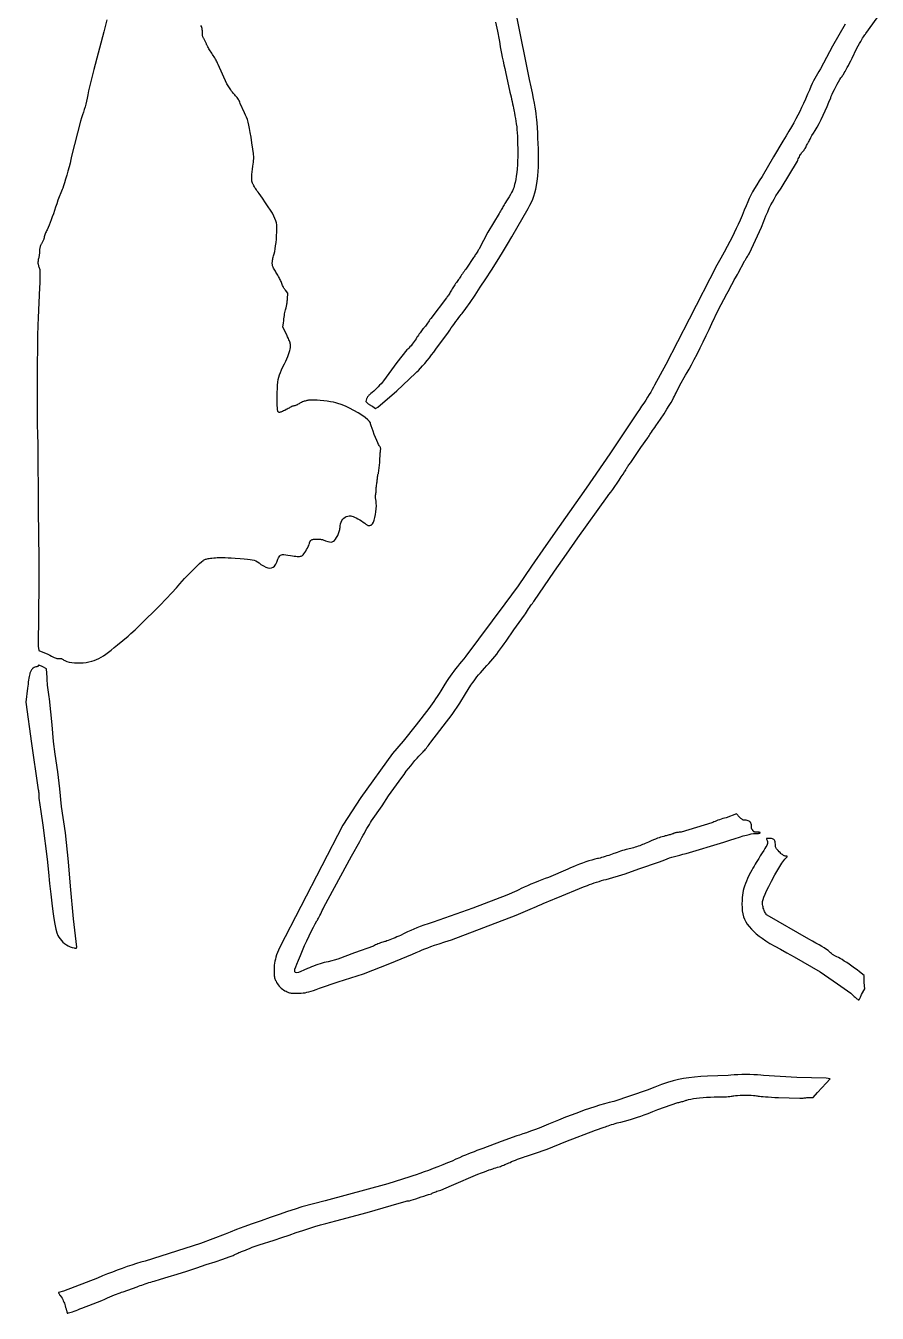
# Model space of a CAD drawing. Extents: x 0.2 to 12.9, y 0.2 to 14.
# Drawn here: x 7.26 to 11.33, y 0.24 to 6.39 of the extents above; entities that cross this region are included whole.
import ezdxf

# ---------------------------------------------------------------- set-up
doc = ezdxf.new("R2010")
doc.units = 0
doc.layers.get('0').update_dxf_attribs({"color": 5, "linetype": 'CONTINUOUS'})

msp = doc.modelspace()

# ---------------------------------------------------------------- linework, layer by layer
at = {"linetype": 'CONTINUOUS'}
for points in [[(7.6517, 6.4144), (7.6366, 6.3574), (7.5886, 6.1772), (7.5646, 6.0751), (7.561, 6.0564), (7.5576, 6.0399), (7.5542, 6.025), (7.5508, 6.0114), (7.5473, 5.9985), (7.5436, 5.986), (7.5396, 5.9734), (7.5354, 5.9603), (7.5307, 5.9463), (7.5255, 5.9309), (7.4835, 5.7628), (7.4802, 5.7478), (7.4759, 5.7303), (7.4709, 5.7114), (7.4655, 5.6916), (7.4598, 5.6719), (7.4543, 5.6531), (7.4491, 5.6361), (7.4446, 5.6216), (7.4409, 5.6105), (7.4384, 5.6036), (7.4174, 5.5526), (7.412, 5.5356), (7.4066, 5.5191), (7.4013, 5.5031), (7.396, 5.4877), (7.3908, 5.473), (7.3856, 5.4589), (7.3806, 5.4457), (7.3757, 5.4333), (7.371, 5.4219), (7.3664, 5.4114), (7.3638, 5.4067), (7.3613, 5.4018), (7.3591, 5.3968), (7.3572, 5.3919), (7.3555, 5.387), (7.354, 5.3824), (7.3529, 5.3783), (7.3521, 5.3746), (7.3515, 5.3716), (7.3514, 5.3694), (7.3504, 5.3666), (7.3492, 5.3636), (7.3479, 5.3606), (7.3465, 5.3575), (7.345, 5.3544), (7.3434, 5.3512), (7.3417, 5.3481), (7.3399, 5.3451), (7.3381, 5.3421), (7.3363, 5.3393), (7.3347, 5.3358), (7.3334, 5.3324), (7.3324, 5.3292), (7.3316, 5.326), (7.3311, 5.3228), (7.3307, 5.3197), (7.3305, 5.3165), (7.3304, 5.3132), (7.3303, 5.3098), (7.3303, 5.3063), (7.3302, 5.3034), (7.33, 5.3003), (7.3296, 5.2968), (7.3291, 5.2932), (7.3285, 5.2894), (7.3277, 5.2855), (7.327, 5.2816), (7.3261, 5.2778), (7.3252, 5.274), (7.3243, 5.2703), (7.3235, 5.2653), (7.3229, 5.261), (7.3225, 5.2574), (7.3224, 5.2541), (7.3224, 5.2511), (7.3228, 5.2482), (7.3235, 5.2452), (7.3244, 5.242), (7.3257, 5.2384), (7.3273, 5.2342), (7.3289, 5.23), (7.3302, 5.226), (7.3312, 5.2215), (7.3318, 5.2162), (7.3322, 5.2095), (7.3323, 5.2007), (7.3321, 5.1895), (7.3318, 5.1751), (7.3311, 5.1572), (7.3303, 5.1351), (7.3243, 4.991), (7.3226, 4.9558), (7.3211, 4.9052), (7.3199, 4.8427), (7.3189, 4.7722), (7.3183, 4.6974), (7.3181, 4.6221), (7.3182, 4.55), (7.3187, 4.4848), (7.3198, 4.4304), (7.3213, 4.3904), (7.3243, 4.0721), (7.3273, 3.8378), (7.3273, 3.7237), (7.3243, 3.4234), (7.3273, 3.4024), (7.3694, 3.3844), (7.3787, 3.3794), (7.3868, 3.3753), (7.3938, 3.3719), (7.3999, 3.3692), (7.405, 3.3671), (7.4094, 3.3656), (7.413, 3.3645), (7.416, 3.3638), (7.4184, 3.3635), (7.4204, 3.3634), (7.4231, 3.3641), (7.4258, 3.3644), (7.4286, 3.3644), (7.4314, 3.3641), (7.4343, 3.3634), (7.4373, 3.3623), (7.4404, 3.3608), (7.4436, 3.359), (7.4469, 3.3569), (7.4505, 3.3544), (7.4609, 3.3503), (7.4722, 3.3471), (7.4844, 3.3448), (7.4972, 3.3434), (7.5105, 3.3427), (7.5242, 3.3429), (7.5381, 3.3439), (7.552, 3.3456), (7.5659, 3.3481), (7.5796, 3.3514), (7.5911, 3.3552), (7.6022, 3.3595), (7.6132, 3.3644), (7.6242, 3.3702), (7.6355, 3.3769), (7.6473, 3.3847), (7.6597, 3.3937), (7.6729, 3.404), (7.6872, 3.4159), (7.7027, 3.4294), (7.7538, 3.4715), (7.7668, 3.4829), (7.7869, 3.5017), (7.8122, 3.5263), (7.8413, 3.5549), (7.8724, 3.586), (7.9038, 3.6178), (7.934, 3.6489), (7.9611, 3.6775), (7.9837, 3.702), (8, 3.7207), (8.0112, 3.7328), (8.0231, 3.7455), (8.0353, 3.7585), (8.0478, 3.7715), (8.0601, 3.7842), (8.072, 3.7962), (8.0833, 3.8073), (8.0938, 3.8171), (8.1031, 3.8254), (8.1111, 3.8318), (8.1138, 3.8335), (8.1166, 3.8351), (8.1196, 3.8365), (8.1229, 3.8378), (8.1265, 3.839), (8.1306, 3.8401), (8.1352, 3.8411), (8.1404, 3.842), (8.1464, 3.8429), (8.1532, 3.8438), (8.1618, 3.8447), (8.1699, 3.8453), (8.1779, 3.8457), (8.1862, 3.846), (8.1952, 3.8461), (8.2053, 3.846), (8.2168, 3.8457), (8.2302, 3.8453), (8.2459, 3.8447), (8.2643, 3.8438), (8.288, 3.8422), (8.3073, 3.8407), (8.323, 3.8392), (8.3357, 3.8376), (8.3461, 3.8356), (8.3549, 3.833), (8.3627, 3.8298), (8.3703, 3.8256), (8.3783, 3.8203), (8.3874, 3.8138), (8.3995, 3.8059), (8.4105, 3.8002), (8.4206, 3.7967), (8.4298, 3.7955), (8.4381, 3.7965), (8.4456, 3.8), (8.4523, 3.8058), (8.4583, 3.814), (8.4637, 3.8247), (8.4685, 3.8378), (8.4711, 3.8444), (8.4739, 3.8498), (8.4769, 3.854), (8.4805, 3.8571), (8.485, 3.8592), (8.4905, 3.8603), (8.4974, 3.8605), (8.5059, 3.8598), (8.5161, 3.8582), (8.5285, 3.8559), (8.5379, 3.8542), (8.5463, 3.853), (8.5537, 3.8521), (8.5603, 3.8515), (8.5661, 3.8514), (8.5711, 3.8515), (8.5755, 3.8521), (8.5794, 3.853), (8.5827, 3.8542), (8.5856, 3.8559), (8.5887, 3.8594), (8.5925, 3.8644), (8.5967, 3.8704), (8.6011, 3.8772), (8.6055, 3.8844), (8.6096, 3.8915), (8.6132, 3.8983), (8.616, 3.9044), (8.6179, 3.9094), (8.6186, 3.9129), (8.6187, 3.9139), (8.619, 3.915), (8.6194, 3.9163), (8.6199, 3.9178), (8.6205, 3.9193), (8.6212, 3.9209), (8.622, 3.9226), (8.6228, 3.9244), (8.6237, 3.9261), (8.6246, 3.9279), (8.6272, 3.9296), (8.6295, 3.9309), (8.6316, 3.9319), (8.6337, 3.9326), (8.6359, 3.9332), (8.6382, 3.9335), (8.6409, 3.9338), (8.6439, 3.9339), (8.6475, 3.9339), (8.6517, 3.9339), (8.6545, 3.9339), (8.6577, 3.9339), (8.6611, 3.9338), (8.6646, 3.9337), (8.6682, 3.9336), (8.6718, 3.9333), (8.6753, 3.9329), (8.6786, 3.9324), (8.6818, 3.9317), (8.6847, 3.9309), (8.6964, 3.9262), (8.7063, 3.9227), (8.7147, 3.9207), (8.722, 3.9202), (8.7282, 3.9212), (8.7338, 3.9238), (8.7388, 3.9281), (8.7437, 3.9342), (8.7486, 3.9421), (8.7538, 3.952), (8.7555, 3.9565), (8.7573, 3.9613), (8.759, 3.966), (8.7606, 3.9708), (8.762, 3.9756), (8.7633, 3.9803), (8.7643, 3.9848), (8.7651, 3.9891), (8.7656, 3.9932), (8.7658, 3.997), (8.7679, 4.0065), (8.7708, 4.015), (8.7743, 4.0225), (8.7785, 4.029), (8.7834, 4.0345), (8.7889, 4.0389), (8.795, 4.0422), (8.8017, 4.0444), (8.809, 4.0453), (8.8168, 4.045), (8.8213, 4.0444), (8.8272, 4.0424), (8.8343, 4.0395), (8.8422, 4.0356), (8.8506, 4.0312), (8.8592, 4.0262), (8.8676, 4.0211), (8.8756, 4.0158), (8.8828, 4.0107), (8.8889, 4.006), (8.8909, 4.0036), (8.8931, 4.0017), (8.8957, 4.0003), (8.8984, 3.9993), (8.9013, 3.9989), (8.9042, 3.9989), (8.9072, 3.9993), (8.9102, 4.0001), (8.9131, 4.0014), (8.9159, 4.003), (8.9203, 4.0075), (8.9244, 4.0152), (8.9282, 4.0254), (8.9315, 4.0376), (8.9343, 4.0511), (8.9365, 4.0653), (8.9379, 4.0796), (8.9385, 4.0934), (8.9382, 4.1061), (8.9369, 4.1171), (8.9361, 4.1207), (8.9355, 4.1244), (8.9351, 4.1281), (8.9348, 4.1319), (8.9347, 4.1359), (8.9348, 4.14), (8.9351, 4.1444), (8.9355, 4.149), (8.9361, 4.1539), (8.9369, 4.1592), (8.937, 4.1639), (8.9373, 4.1691), (8.9377, 4.1746), (8.9382, 4.1803), (8.9388, 4.1862), (8.9395, 4.192), (8.9403, 4.1978), (8.9412, 4.2033), (8.942, 4.2085), (8.9429, 4.2132), (8.943, 4.2178), (8.9433, 4.2224), (8.9437, 4.2271), (8.9442, 4.2315), (8.9448, 4.2357), (8.9455, 4.2396), (8.9463, 4.243), (8.9472, 4.2458), (8.9481, 4.2479), (8.9489, 4.2492), (8.955, 4.3003), (8.955, 4.3075), (8.9553, 4.3146), (8.9556, 4.3215), (8.956, 4.3282), (8.9565, 4.3345), (8.9569, 4.3403), (8.9573, 4.3456), (8.9576, 4.3503), (8.9579, 4.3542), (8.958, 4.3574), (8.9587, 4.3607), (8.9591, 4.3636), (8.9591, 4.3661), (8.9589, 4.3684), (8.9583, 4.3705), (8.9575, 4.3725), (8.9565, 4.3745), (8.9552, 4.3766), (8.9537, 4.3788), (8.952, 4.3814), (8.9493, 4.3856), (8.9453, 4.3941), (8.9402, 4.4057), (8.9346, 4.4194), (8.9287, 4.4343), (8.923, 4.4493), (8.9179, 4.4633), (8.9137, 4.4754), (8.9109, 4.4844), (8.9099, 4.4895), (8.9063, 4.4961), (8.8977, 4.5046), (8.8851, 4.5147), (8.8692, 4.5257), (8.851, 4.5372), (8.8312, 4.5485), (8.8108, 4.5593), (8.7905, 4.5689), (8.7712, 4.5768), (8.7538, 4.5826), (8.7449, 4.5853), (8.7331, 4.5879), (8.7191, 4.5904), (8.7036, 4.5926), (8.6873, 4.5946), (8.6709, 4.5962), (8.6552, 4.5974), (8.6408, 4.598), (8.6283, 4.5982), (8.6186, 4.5976), (8.6149, 4.5974), (8.6111, 4.5969), (8.6071, 4.5961), (8.6029, 4.5951), (8.5987, 4.5938), (8.5944, 4.5924), (8.59, 4.5908), (8.5856, 4.5891), (8.5811, 4.5874), (8.5766, 4.5856), (8.5729, 4.583), (8.5691, 4.5806), (8.5654, 4.5784), (8.5617, 4.5764), (8.5582, 4.5747), (8.5549, 4.5733), (8.5521, 4.5721), (8.5497, 4.5713), (8.5478, 4.5708), (8.5465, 4.5706), (8.5444, 4.5703), (8.5416, 4.5696), (8.5383, 4.5684), (8.5345, 4.5668), (8.5304, 4.5649), (8.526, 4.5628), (8.5214, 4.5604), (8.5168, 4.5579), (8.5121, 4.5553), (8.5075, 4.5526), (8.5007, 4.5492), (8.4948, 4.5464), (8.4897, 4.5441), (8.4853, 4.5423), (8.4816, 4.5409), (8.4785, 4.54), (8.476, 4.5395), (8.4741, 4.5395), (8.4726, 4.5398), (8.4715, 4.5405), (8.4698, 4.5417), (8.4685, 4.5434), (8.4675, 4.5461), (8.4668, 4.5499), (8.4662, 4.5552), (8.4658, 4.5622), (8.4656, 4.5711), (8.4655, 4.5823), (8.4655, 4.5961), (8.4655, 4.6126), (8.4656, 4.635), (8.466, 4.6538), (8.4668, 4.6699), (8.4681, 4.6837), (8.47, 4.6959), (8.4726, 4.7073), (8.4761, 4.7184), (8.4805, 4.7299), (8.4859, 4.7425), (8.4925, 4.7568), (8.4993, 4.7706), (8.5055, 4.7835), (8.5109, 4.7954), (8.5156, 4.8063), (8.5195, 4.8164), (8.5228, 4.8257), (8.5253, 4.8343), (8.5271, 4.8421), (8.5282, 4.8493), (8.5285, 4.8559), (8.5284, 4.8601), (8.5281, 4.8641), (8.5275, 4.8679), (8.5265, 4.8719), (8.5252, 4.8761), (8.5233, 4.8809), (8.521, 4.8865), (8.5182, 4.893), (8.5147, 4.9008), (8.5105, 4.9099), (8.4925, 4.9459), (8.4955, 4.967), (8.4964, 4.9766), (8.4973, 4.9857), (8.4983, 4.9943), (8.4993, 5.0023), (8.5004, 5.0098), (8.5015, 5.0167), (8.5028, 5.0231), (8.5042, 5.029), (8.5058, 5.0343), (8.5075, 5.039), (8.5084, 5.042), (8.5093, 5.0454), (8.5101, 5.0493), (8.5109, 5.0534), (8.5116, 5.0578), (8.5123, 5.0624), (8.5128, 5.0671), (8.5132, 5.0718), (8.5134, 5.0765), (8.5135, 5.0811), (8.5165, 5.1081), (8.5045, 5.1231), (8.5019, 5.126), (8.4994, 5.1292), (8.4971, 5.1328), (8.4949, 5.1366), (8.4929, 5.1408), (8.4909, 5.1452), (8.489, 5.1498), (8.4871, 5.1547), (8.4853, 5.1598), (8.4835, 5.1652), (8.4815, 5.1691), (8.4792, 5.1736), (8.4767, 5.1786), (8.474, 5.1838), (8.4711, 5.1892), (8.4681, 5.1946), (8.4651, 5.1998), (8.4621, 5.2048), (8.4592, 5.2093), (8.4565, 5.2132), (8.4531, 5.2191), (8.4503, 5.2242), (8.4479, 5.2287), (8.446, 5.2326), (8.4444, 5.2361), (8.4433, 5.2394), (8.4424, 5.2425), (8.4419, 5.2456), (8.4415, 5.2488), (8.4414, 5.2523), (8.4415, 5.2552), (8.4418, 5.2587), (8.4422, 5.2626), (8.4429, 5.2668), (8.4437, 5.2714), (8.4447, 5.2763), (8.4459, 5.2813), (8.4472, 5.2866), (8.4487, 5.2919), (8.4505, 5.2973), (8.4531, 5.3077), (8.4555, 5.3206), (8.4576, 5.3353), (8.4594, 5.3511), (8.461, 5.3675), (8.4621, 5.3838), (8.4629, 5.3994), (8.4632, 5.4136), (8.4631, 5.4258), (8.4625, 5.4354), (8.461, 5.4447), (8.4583, 5.4545), (8.4543, 5.4652), (8.4489, 5.4771), (8.4418, 5.4902), (8.4331, 5.5051), (8.4225, 5.5217), (8.4099, 5.5406), (8.3953, 5.5618), (8.3784, 5.5856), (8.374, 5.5911), (8.3698, 5.5966), (8.3658, 5.6021), (8.3622, 5.6075), (8.3589, 5.6126), (8.3559, 5.6174), (8.3533, 5.6217), (8.3512, 5.6254), (8.3495, 5.6284), (8.3483, 5.6306), (8.3467, 5.6345), (8.3455, 5.6391), (8.3446, 5.6444), (8.344, 5.6507), (8.3438, 5.658), (8.344, 5.6665), (8.3446, 5.6763), (8.3455, 5.6875), (8.3467, 5.7003), (8.3483, 5.7147), (8.35, 5.7255), (8.3512, 5.7347), (8.3521, 5.7426), (8.3527, 5.7497), (8.3529, 5.7564), (8.3527, 5.7629), (8.3521, 5.7698), (8.3512, 5.7773), (8.35, 5.7858), (8.3483, 5.7958), (8.3441, 5.8267), (8.3402, 5.8531), (8.3367, 5.8756), (8.3333, 5.8947), (8.33, 5.911), (8.3265, 5.9251), (8.3229, 5.9375), (8.3188, 5.9487), (8.3144, 5.9593), (8.3093, 5.97), (8.2883, 6.015), (8.2864, 6.0202), (8.2843, 6.0252), (8.282, 6.0298), (8.2795, 6.0343), (8.2767, 6.0387), (8.2736, 6.0429), (8.2702, 6.0471), (8.2666, 6.0513), (8.2626, 6.0556), (8.2583, 6.0601), (8.2547, 6.0647), (8.2511, 6.0694), (8.2475, 6.0742), (8.244, 6.0791), (8.2406, 6.0841), (8.2373, 6.089), (8.2341, 6.094), (8.231, 6.0988), (8.228, 6.1035), (8.2252, 6.1081), (8.1832, 6.2012), (8.182, 6.2043), (8.1804, 6.2079), (8.1783, 6.2122), (8.1758, 6.2168), (8.173, 6.2218), (8.17, 6.2271), (8.1667, 6.2326), (8.1633, 6.2382), (8.1598, 6.2438), (8.1562, 6.2492), (8.1526, 6.2547), (8.149, 6.2603), (8.1456, 6.2658), (8.1423, 6.2712), (8.1393, 6.2763), (8.1365, 6.281), (8.134, 6.2853), (8.1319, 6.289), (8.1303, 6.2921), (8.1291, 6.2943), (8.1281, 6.2971), (8.127, 6.3), (8.1257, 6.303), (8.1243, 6.3062), (8.1227, 6.3093), (8.1211, 6.3125), (8.1194, 6.3156), (8.1177, 6.3186), (8.1159, 6.3215), (8.1141, 6.3243), (8.1125, 6.327), (8.1112, 6.3297), (8.1102, 6.3325), (8.1094, 6.3353), (8.1089, 6.3382), (8.1085, 6.3412), (8.1083, 6.3443), (8.1082, 6.3475), (8.1081, 6.3508), (8.1081, 6.3544), (8.1079, 6.3611), (8.1074, 6.3672), (8.1064, 6.3726), (8.105, 6.3775), (8.1032, 6.3821), (8.101, 6.3866)], [(11.1772, 6.3934), (11.1171, 6.2883), (11.0601, 6.1802), (11.0517, 6.1675), (11.0445, 6.156), (11.0381, 6.1451), (11.0321, 6.1342), (11.0263, 6.1227), (11.0203, 6.1101), (11.0138, 6.0957), (11.0064, 6.079), (10.9979, 6.0593), (10.988, 6.036), (10.9784, 6.0152), (10.9693, 5.9958), (10.9603, 5.9772), (10.9512, 5.9592), (10.9418, 5.9411), (10.9318, 5.9225), (10.9208, 5.9031), (10.9087, 5.8823), (10.8951, 5.8597), (10.8799, 5.8348), (10.8348, 5.7598), (10.7808, 5.6667), (10.7667, 5.6448), (10.7546, 5.6257), (10.7443, 5.6085), (10.7353, 5.5925), (10.7271, 5.577), (10.7194, 5.5611), (10.7117, 5.5443), (10.7036, 5.5258), (10.6948, 5.5047), (10.6847, 5.4805), (10.6751, 5.458), (10.6659, 5.4371), (10.6567, 5.4169), (10.6472, 5.397), (10.637, 5.3765), (10.6259, 5.3549), (10.6134, 5.3314), (10.5993, 5.3054), (10.5831, 5.2762), (10.5646, 5.2432), (10.4324, 4.985), (10.3213, 4.7688), (10.2673, 4.6697), (10.2616, 4.6594), (10.2553, 4.6484), (10.2485, 4.6368), (10.2411, 4.6245), (10.2331, 4.6115), (10.2245, 4.5979), (10.2152, 4.5837), (10.2052, 4.5689), (10.1945, 4.5535), (10.1832, 4.5375), (10.0541, 4.3423), (9.9399, 4.1772), (9.8108, 3.994), (9.7477, 3.9039), (9.6787, 3.8048), (9.6156, 3.7117), (9.5526, 3.6246), (9.3664, 3.3754), (9.3557, 3.3628), (9.3455, 3.3505), (9.3356, 3.3384), (9.326, 3.3264), (9.3168, 3.3146), (9.308, 3.3029), (9.2995, 3.2915), (9.2914, 3.2802), (9.2837, 3.2692), (9.2763, 3.2583), (9.2658, 3.2409), (9.256, 3.2249), (9.2467, 3.21), (9.2378, 3.1962), (9.2294, 3.1832), (9.2211, 3.1709), (9.2131, 3.1592), (9.2052, 3.1479), (9.1972, 3.137), (9.1892, 3.1261), (9.1291, 3.048), (9.0661, 2.97), (9.015, 2.9099), (8.8649, 2.6997), (8.7778, 2.5676), (8.4775, 1.985), (8.4716, 1.9714), (8.4666, 1.9593), (8.4624, 1.9484), (8.4589, 1.9383), (8.4561, 1.9287), (8.4539, 1.9193), (8.4523, 1.9097), (8.4512, 1.8997), (8.4506, 1.8888), (8.4505, 1.8769), (8.4505, 1.8677), (8.4505, 1.86), (8.4507, 1.8535), (8.451, 1.8479), (8.4516, 1.8431), (8.4524, 1.8388), (8.4535, 1.8349), (8.4551, 1.831), (8.457, 1.8271), (8.4595, 1.8228), (8.4624, 1.8166), (8.4659, 1.8106), (8.4698, 1.8049), (8.4742, 1.7994), (8.479, 1.7943), (8.4841, 1.7895), (8.4896, 1.7851), (8.4953, 1.7812), (8.5013, 1.7777), (8.5075, 1.7748), (8.5118, 1.7723), (8.5157, 1.7704), (8.5195, 1.7689), (8.5233, 1.7677), (8.5274, 1.7669), (8.5319, 1.7663), (8.5371, 1.766), (8.5432, 1.7658), (8.5502, 1.7658), (8.5586, 1.7658), (8.5696, 1.7659), (8.5796, 1.7663), (8.5889, 1.767), (8.5979, 1.7682), (8.607, 1.7699), (8.6165, 1.7723), (8.6269, 1.7753), (8.6384, 1.7792), (8.6516, 1.784), (8.6667, 1.7898), (8.7568, 1.8198), (8.8769, 1.8589), (9.003, 1.9069), (9.1111, 1.952), (9.1291, 1.9601), (9.1443, 1.9669), (9.1578, 1.9727), (9.1706, 1.978), (9.1839, 1.9831), (9.1989, 1.9885), (9.2166, 1.9946), (9.2381, 2.0017), (9.2647, 2.0104), (9.2973, 2.021), (9.6066, 2.1381), (9.6847, 2.1712), (9.6928, 2.1751), (9.7024, 2.1797), (9.7133, 2.1847), (9.7252, 2.19), (9.738, 2.1956), (9.7513, 2.2012), (9.7649, 2.2068), (9.7785, 2.2123), (9.7919, 2.2175), (9.8048, 2.2222), (9.9279, 2.2733), (9.9366, 2.277), (9.9461, 2.2808), (9.9564, 2.2847), (9.9673, 2.2885), (9.9786, 2.2924), (9.9902, 2.2962), (10.0019, 2.2998), (10.0136, 2.3033), (10.025, 2.3064), (10.036, 2.3093), (10.1261, 2.3363), (10.1922, 2.3604), (10.2913, 2.3934), (10.3036, 2.3985), (10.3154, 2.4032), (10.3269, 2.4075), (10.3383, 2.4115), (10.3498, 2.4152), (10.3618, 2.4187), (10.3743, 2.4221), (10.3876, 2.4255), (10.4019, 2.4289), (10.4174, 2.4324), (10.5976, 2.4865), (10.6268, 2.4964), (10.6516, 2.5047), (10.6727, 2.5115), (10.6904, 2.5168), (10.7053, 2.521), (10.718, 2.5241), (10.729, 2.5263), (10.7388, 2.5276), (10.7478, 2.5283), (10.7568, 2.5285), (10.7601, 2.5286), (10.7629, 2.5288), (10.7653, 2.5292), (10.7672, 2.5296), (10.7688, 2.53), (10.7699, 2.5305), (10.7708, 2.5309), (10.7714, 2.5312), (10.7718, 2.5315), (10.7715, 2.5324), (10.7708, 2.533), (10.7697, 2.5335), (10.7682, 2.5339), (10.7665, 2.5342), (10.7646, 2.5343), (10.7627, 2.5345), (10.7606, 2.5345), (10.7586, 2.5345), (10.7568, 2.5345), (10.7526, 2.5346), (10.7491, 2.5349), (10.7462, 2.5354), (10.7437, 2.536), (10.7417, 2.5368), (10.7401, 2.5378), (10.7388, 2.5389), (10.7376, 2.5403), (10.7366, 2.5418), (10.7357, 2.5435), (10.7341, 2.5454), (10.7328, 2.5472), (10.7318, 2.549), (10.731, 2.5509), (10.7305, 2.5529), (10.7301, 2.555), (10.7299, 2.5572), (10.7298, 2.5595), (10.7297, 2.5619), (10.7297, 2.5646), (10.7294, 2.5697), (10.7283, 2.5743), (10.7266, 2.5783), (10.7243, 2.5819), (10.7215, 2.5848), (10.718, 2.5873), (10.7141, 2.5892), (10.7097, 2.5905), (10.7049, 2.5913), (10.6997, 2.5916), (10.6964, 2.5917), (10.6934, 2.592), (10.6908, 2.5926), (10.6885, 2.5934), (10.6862, 2.5946), (10.6839, 2.5961), (10.6815, 2.5981), (10.6789, 2.6004), (10.676, 2.6033), (10.6727, 2.6066), (10.6577, 2.6216), (10.6096, 2.6036), (10.6014, 2.6016), (10.5932, 2.5994), (10.585, 2.5969), (10.5771, 2.5943), (10.5694, 2.5916), (10.5623, 2.5889), (10.5556, 2.5863), (10.5497, 2.5838), (10.5447, 2.5816), (10.5405, 2.5796), (10.3934, 2.5345), (10.3889, 2.5345), (10.3845, 2.5342), (10.3801, 2.5338), (10.3759, 2.5333), (10.372, 2.5327), (10.3683, 2.5319), (10.365, 2.5311), (10.362, 2.5303), (10.3594, 2.5294), (10.3574, 2.5285), (10.3552, 2.5275), (10.3524, 2.5264), (10.3491, 2.5252), (10.3453, 2.5239), (10.3412, 2.5225), (10.3368, 2.5212), (10.3322, 2.5199), (10.3276, 2.5186), (10.3229, 2.5175), (10.3183, 2.5165), (10.3105, 2.5147), (10.3031, 2.5128), (10.2959, 2.5106), (10.2884, 2.5082), (10.2804, 2.5053), (10.2716, 2.5018), (10.2617, 2.4977), (10.2504, 2.4929), (10.2373, 2.4872), (10.2222, 2.4805), (10.2165, 2.4778), (10.2101, 2.4751), (10.2033, 2.4724), (10.1962, 2.4699), (10.1888, 2.4673), (10.1814, 2.4649), (10.1739, 2.4626), (10.1667, 2.4604), (10.1597, 2.4583), (10.1532, 2.4565), (10.1464, 2.4553), (10.139, 2.4537), (10.1309, 2.4516), (10.1225, 2.4493), (10.1137, 2.4467), (10.1049, 2.4439), (10.0962, 2.441), (10.0877, 2.4381), (10.0796, 2.4352), (10.0721, 2.4324), (10.0645, 2.4297), (10.0565, 2.4268), (10.048, 2.4238), (10.0394, 2.4209), (10.0308, 2.4182), (10.0223, 2.4156), (10.0143, 2.4132), (10.0067, 2.4112), (9.9999, 2.4096), (9.994, 2.4084), (9.9816, 2.4054), (9.9681, 2.4017), (9.9537, 2.3974), (9.9387, 2.3926), (9.9234, 2.3874), (9.9082, 2.3818), (9.8932, 2.376), (9.8788, 2.3699), (9.8652, 2.3636), (9.8529, 2.3574), (9.7598, 2.3183), (9.7453, 2.3132), (9.7292, 2.3072), (9.712, 2.3003), (9.6944, 2.2931), (9.6768, 2.2857), (9.6599, 2.2783), (9.6441, 2.2713), (9.6301, 2.265), (9.6184, 2.2595), (9.6096, 2.2553), (9.5616, 2.2342), (9.3994, 2.1712), (9.2372, 2.1141), (9.2097, 2.105), (9.1862, 2.0971), (9.1659, 2.0902), (9.1481, 2.084), (9.1321, 2.0781), (9.1172, 2.0722), (9.1027, 2.0659), (9.0878, 2.0591), (9.0718, 2.0512), (9.0541, 2.042), (9.0457, 2.0384), (9.037, 2.0346), (9.0282, 2.0308), (9.0194, 2.0271), (9.0109, 2.0236), (9.0028, 2.0204), (8.9954, 2.0175), (8.9888, 2.0151), (8.9833, 2.0133), (8.979, 2.012), (8.9742, 2.0109), (8.969, 2.0095), (8.9635, 2.0078), (8.9578, 2.0059), (8.952, 2.0038), (8.9461, 2.0014), (8.9404, 1.9989), (8.9349, 1.9963), (8.9297, 1.9937), (8.9249, 1.991), (8.8348, 1.958), (8.7538, 1.9279), (8.7087, 1.9159), (8.6995, 1.9139), (8.6898, 1.9116), (8.6797, 1.909), (8.6695, 1.906), (8.6592, 1.9028), (8.6488, 1.8993), (8.6386, 1.8955), (8.6286, 1.8915), (8.6189, 1.8873), (8.6096, 1.8829), (8.5923, 1.8749), (8.5781, 1.8689), (8.5668, 1.8651), (8.5583, 1.8635), (8.5526, 1.8641), (8.5493, 1.8671), (8.5484, 1.8725), (8.5497, 1.8804), (8.5532, 1.8908), (8.5586, 1.9039), (8.5664, 1.924), (8.5755, 1.9459), (8.5854, 1.9691), (8.5958, 1.9928), (8.6066, 2.0165), (8.6174, 2.0395), (8.6278, 2.0611), (8.6377, 2.0806), (8.6468, 2.0975), (8.6547, 2.1111), (8.6567, 2.1144), (8.6592, 2.1189), (8.6622, 2.1242), (8.6654, 2.1305), (8.6689, 2.1374), (8.6726, 2.1448), (8.6764, 2.1527), (8.6802, 2.1608), (8.684, 2.169), (8.6877, 2.1772), (8.8198, 2.4204), (8.8589, 2.4895), (8.8637, 2.4989), (8.8691, 2.509), (8.875, 2.5196), (8.8811, 2.5304), (8.8874, 2.5413), (8.8937, 2.552), (8.8998, 2.5623), (8.9057, 2.5719), (8.9111, 2.5808), (8.9159, 2.5886), (8.967, 2.6607), (8.997, 2.7087), (9.0601, 2.7958), (9.0709, 2.8108), (9.0816, 2.8253), (9.0922, 2.8392), (9.1027, 2.8523), (9.113, 2.8649), (9.123, 2.8767), (9.1326, 2.8877), (9.1419, 2.8979), (9.1508, 2.9074), (9.1592, 2.9159), (9.1621, 2.919), (9.1655, 2.9226), (9.1693, 2.9269), (9.1733, 2.9315), (9.1776, 2.9366), (9.1819, 2.9419), (9.1862, 2.9473), (9.1904, 2.9529), (9.1944, 2.9585), (9.1982, 2.964), (9.3003, 3.0961), (9.3363, 3.1502), (9.3634, 3.1952), (9.3904, 3.2372), (9.3944, 3.2432), (9.3994, 3.2501), (9.4051, 3.2579), (9.4116, 3.2666), (9.4189, 3.2759), (9.4269, 3.2859), (9.4356, 3.2964), (9.445, 3.3074), (9.4549, 3.3187), (9.4655, 3.3303), (9.4753, 3.3405), (9.4849, 3.3512), (9.4945, 3.3622), (9.5039, 3.3737), (9.5131, 3.3855), (9.5223, 3.3976), (9.5314, 3.4099), (9.5405, 3.4223), (9.5495, 3.4348), (9.5586, 3.4474), (9.5946, 3.5015), (9.6456, 3.5706), (9.6503, 3.5779), (9.6552, 3.5855), (9.6603, 3.5932), (9.6654, 3.6007), (9.6704, 3.6081), (9.6753, 3.6151), (9.6798, 3.6216), (9.684, 3.6275), (9.6876, 3.6325), (9.6907, 3.6366), (9.7898, 3.7808), (9.8468, 3.8619), (9.9009, 3.9399), (10.042, 4.1381), (10.0492, 4.1469), (10.0577, 4.1582), (10.0673, 4.1714), (10.0775, 4.186), (10.0878, 4.2012), (10.098, 4.2164), (10.1077, 4.231), (10.1163, 4.2442), (10.1236, 4.2555), (10.1291, 4.2643), (10.1303, 4.2671), (10.1319, 4.2703), (10.1339, 4.2737), (10.1363, 4.2774), (10.1389, 4.2812), (10.1417, 4.285), (10.1446, 4.2889), (10.1475, 4.2928), (10.1504, 4.2966), (10.1532, 4.3003), (10.2012, 4.3724), (10.2342, 4.4174), (10.2356, 4.4198), (10.2377, 4.4234), (10.2406, 4.4279), (10.2441, 4.4332), (10.2481, 4.4392), (10.2526, 4.4457), (10.2575, 4.4527), (10.2626, 4.4599), (10.2679, 4.4672), (10.2733, 4.4745), (10.2946, 4.5066), (10.3121, 4.5331), (10.3262, 4.5548), (10.3374, 4.5724), (10.3461, 4.5867), (10.3528, 4.5984), (10.3581, 4.6082), (10.3623, 4.6168), (10.3659, 4.625), (10.3694, 4.6336), (10.3874, 4.6697), (10.4144, 4.7177), (10.4219, 4.7295), (10.4316, 4.7462), (10.443, 4.7671), (10.4558, 4.7914), (10.4696, 4.8183), (10.484, 4.847), (10.4987, 4.8767), (10.5133, 4.9066), (10.5274, 4.936), (10.5405, 4.964), (10.5706, 5.027), (10.6126, 5.1051), (10.6182, 5.1162), (10.624, 5.1275), (10.63, 5.139), (10.636, 5.1504), (10.6419, 5.1614), (10.6476, 5.1719), (10.6531, 5.1817), (10.6582, 5.1904), (10.6627, 5.198), (10.6667, 5.2042), (10.6967, 5.2613), (10.6986, 5.2642), (10.7006, 5.2676), (10.7028, 5.2714), (10.7051, 5.2754), (10.7076, 5.2797), (10.7101, 5.284), (10.7127, 5.2883), (10.7153, 5.2925), (10.718, 5.2965), (10.7207, 5.3003), (10.7778, 5.4234), (10.7893, 5.453), (10.799, 5.4774), (10.8073, 5.4977), (10.8149, 5.5149), (10.8221, 5.53), (10.8294, 5.5441), (10.8375, 5.558), (10.8468, 5.5729), (10.8577, 5.5898), (10.8709, 5.6096), (10.9489, 5.7387), (10.9509, 5.7442), (10.9532, 5.7498), (10.9557, 5.7553), (10.9583, 5.7607), (10.961, 5.7658), (10.9636, 5.7705), (10.9663, 5.7748), (10.9687, 5.7785), (10.971, 5.7816), (10.973, 5.7838), (10.9757, 5.7859), (10.9784, 5.7887), (10.981, 5.792), (10.9836, 5.7958), (10.9861, 5.7999), (10.9885, 5.8043), (10.9909, 5.8089), (10.9931, 5.8136), (10.9951, 5.8182), (10.997, 5.8228), (10.9997, 5.8266), (11.0023, 5.8306), (11.0049, 5.8349), (11.0074, 5.8392), (11.0098, 5.8435), (11.0119, 5.8477), (11.0139, 5.8517), (11.0155, 5.8555), (11.0169, 5.8589), (11.018, 5.8619), (11.0257, 5.8724), (11.034, 5.8858), (11.043, 5.9015), (11.0523, 5.9192), (11.0619, 5.9384), (11.0716, 5.9587), (11.0813, 5.9797), (11.0907, 6.0008), (11.0997, 6.0217), (11.1081, 6.042), (11.1107, 6.0495), (11.1146, 6.059), (11.1196, 6.07), (11.1254, 6.0819), (11.1318, 6.0942), (11.1384, 6.1065), (11.145, 6.1181), (11.1514, 6.1286), (11.1572, 6.1375), (11.1622, 6.1441), (11.1651, 6.1484), (11.1686, 6.1538), (11.1725, 6.1603), (11.1769, 6.1679), (11.1817, 6.1764), (11.1868, 6.1859), (11.1923, 6.1962), (11.198, 6.2072), (11.204, 6.2189), (11.2102, 6.2312), (11.2312, 6.2763), (11.2388, 6.2897), (11.2454, 6.3014), (11.2512, 6.3113), (11.2562, 6.3198), (11.2605, 6.327), (11.2643, 6.3329), (11.2677, 6.3379), (11.2707, 6.342), (11.2736, 6.3454), (11.2763, 6.3483), (11.3303, 6.4234)], [(9.5075, 6.4024), (9.5165, 6.3604), (9.5255, 6.3183), (9.526, 6.3103), (9.5275, 6.2992), (9.5297, 6.2856), (9.5326, 6.27), (9.536, 6.253), (9.5398, 6.2351), (9.5438, 6.2168), (9.5478, 6.1987), (9.5518, 6.1813), (9.5556, 6.1652), (9.5766, 6.0691), (9.5793, 6.058), (9.5819, 6.0466), (9.5845, 6.0352), (9.587, 6.0238), (9.5893, 6.0128), (9.5915, 6.0023), (9.5934, 5.9925), (9.5951, 5.9837), (9.5965, 5.9761), (9.5976, 5.97), (9.6002, 5.956), (9.6026, 5.9428), (9.6048, 5.93), (9.6068, 5.9171), (9.6085, 5.9039), (9.6099, 5.89), (9.6111, 5.875), (9.6119, 5.8585), (9.6124, 5.8402), (9.6126, 5.8198), (9.6133, 5.7999), (9.6137, 5.78), (9.6136, 5.7602), (9.6131, 5.7406), (9.6122, 5.7215), (9.6109, 5.7028), (9.6091, 5.6849), (9.6067, 5.6678), (9.6039, 5.6517), (9.6006, 5.6366), (9.5989, 5.6275), (9.597, 5.6197), (9.595, 5.6126), (9.5923, 5.6056), (9.589, 5.5983), (9.5846, 5.5902), (9.579, 5.5805), (9.572, 5.5689), (9.5632, 5.5547), (9.5526, 5.5375), (9.5506, 5.5345), (9.5483, 5.5308), (9.5458, 5.5266), (9.543, 5.5219), (9.5402, 5.5169), (9.5372, 5.5116), (9.5342, 5.5061), (9.5312, 5.5005), (9.5283, 5.495), (9.5255, 5.4895), (9.4715, 5.3994), (9.4294, 5.3213), (9.4275, 5.3175), (9.4252, 5.3135), (9.4227, 5.3092), (9.4199, 5.3048), (9.417, 5.3003), (9.4141, 5.2958), (9.4111, 5.2914), (9.4081, 5.2871), (9.4052, 5.2831), (9.4024, 5.2793), (9.3694, 5.2282), (9.3656, 5.2235), (9.3616, 5.2183), (9.3574, 5.2129), (9.3532, 5.2072), (9.3491, 5.2016), (9.3452, 5.196), (9.3415, 5.1907), (9.3382, 5.1857), (9.3355, 5.1811), (9.3333, 5.1772), (9.3305, 5.1733), (9.3273, 5.169), (9.3239, 5.1643), (9.3204, 5.1594), (9.3168, 5.1543), (9.3132, 5.1491), (9.3097, 5.1439), (9.3063, 5.1387), (9.3032, 5.1338), (9.3003, 5.1291), (9.2975, 5.1237), (9.2946, 5.1184), (9.2916, 5.1132), (9.2886, 5.1083), (9.2857, 5.1036), (9.2828, 5.0993), (9.2801, 5.0954), (9.2775, 5.092), (9.2752, 5.0892), (9.2733, 5.0871), (9.1982, 4.988), (9.1945, 4.9825), (9.1907, 4.977), (9.1869, 4.9714), (9.1831, 4.9661), (9.1794, 4.961), (9.1759, 4.9562), (9.1727, 4.9519), (9.1698, 4.9482), (9.1672, 4.9452), (9.1652, 4.9429), (9.1631, 4.9407), (9.1606, 4.9377), (9.1577, 4.934), (9.1544, 4.9297), (9.1509, 4.9249), (9.1472, 4.9198), (9.1434, 4.9144), (9.1396, 4.9089), (9.1358, 4.9034), (9.1321, 4.8979), (9.1283, 4.8914), (9.124, 4.8847), (9.1193, 4.8779), (9.1143, 4.8711), (9.1092, 4.8645), (9.104, 4.8581), (9.0988, 4.8521), (9.0937, 4.8467), (9.0887, 4.8419), (9.0841, 4.8378), (9.036, 4.7778), (8.973, 4.6907), (8.9672, 4.6834), (8.9609, 4.676), (8.9542, 4.6687), (8.9471, 4.6614), (8.9399, 4.6543), (8.9328, 4.6475), (8.9257, 4.641), (8.919, 4.6349), (8.9126, 4.6295), (8.9069, 4.6246), (8.9051, 4.6228), (8.9033, 4.621), (8.9016, 4.6191), (8.8999, 4.6172), (8.8983, 4.6152), (8.8967, 4.6132), (8.8953, 4.611), (8.894, 4.6087), (8.8929, 4.6062), (8.8919, 4.6036), (8.8889, 4.5916), (8.8979, 4.5826), (8.8999, 4.5808), (8.9021, 4.579), (8.9046, 4.5773), (8.9072, 4.5756), (8.9099, 4.5739), (8.9126, 4.5724), (8.9152, 4.571), (8.9177, 4.5697), (8.92, 4.5686), (8.9219, 4.5676), (8.9339, 4.5586), (8.9459, 4.5646), (9.036, 4.6426), (9.1261, 4.7267), (9.1324, 4.7324), (9.1402, 4.7403), (9.1492, 4.75), (9.1591, 4.7613), (9.1697, 4.7736), (9.1806, 4.7868), (9.1916, 4.8005), (9.2024, 4.8143), (9.2127, 4.8278), (9.2222, 4.8408), (9.2823, 4.9219), (9.2889, 4.9321), (9.2961, 4.9425), (9.3035, 4.9531), (9.3112, 4.9636), (9.3187, 4.9737), (9.326, 4.9833), (9.3328, 4.9922), (9.3389, 5), (9.3442, 5.0067), (9.3483, 5.012), (9.3656, 5.0352), (9.3863, 5.0645), (9.4096, 5.0987), (9.4349, 5.1367), (9.4613, 5.1772), (9.4882, 5.2191), (9.5149, 5.2614), (9.5404, 5.3028), (9.5643, 5.3422), (9.5856, 5.3784), (9.6637, 5.5135), (9.6721, 5.5285), (9.6793, 5.5429), (9.6856, 5.5573), (9.691, 5.5722), (9.6956, 5.5878), (9.6996, 5.6048), (9.703, 5.6234), (9.7061, 5.6441), (9.709, 5.6674), (9.7117, 5.6937), (9.7124, 5.7091), (9.7128, 5.7278), (9.7129, 5.7492), (9.7126, 5.7727), (9.7121, 5.7977), (9.7113, 5.8234), (9.7102, 5.8494), (9.7089, 5.8748), (9.7074, 5.8992), (9.7057, 5.9219), (9.7047, 5.9361), (9.7034, 5.9501), (9.7017, 5.9646), (9.6995, 5.9802), (9.6967, 5.9974), (9.6932, 6.0168), (9.6888, 6.0392), (9.6835, 6.0649), (9.6772, 6.0947), (9.6697, 6.1291), (9.6096, 6.4294)]]:
    msp.add_lwpolyline(points, dxfattribs=at)
for points in [[(7.3243, 3.3273), (7.3236, 3.327), (7.3229, 3.3267), (7.3218, 3.3263), (7.3206, 3.3258), (7.3191, 3.3254), (7.3176, 3.325), (7.3159, 3.3246), (7.3141, 3.3244), (7.3123, 3.3243), (7.308, 3.3224), (7.304, 3.3204), (7.3004, 3.3181), (7.2972, 3.3157), (7.2943, 3.3131), (7.2918, 3.3103), (7.2896, 3.3073), (7.2878, 3.3041), (7.2864, 3.3008), (7.2853, 3.2973), (7.2843, 3.2946), (7.2832, 3.2904), (7.2819, 3.2847), (7.2806, 3.2778), (7.2793, 3.2699), (7.2779, 3.2612), (7.2766, 3.2519), (7.2754, 3.2421), (7.2743, 3.2322), (7.2733, 3.2222), (7.2643, 3.1562), (7.2913, 2.958), (7.3213, 2.7477), (7.3222, 2.7454), (7.3231, 2.7422), (7.3239, 2.738), (7.3247, 2.7332), (7.3255, 2.7279), (7.3261, 2.722), (7.3266, 2.7159), (7.327, 2.7095), (7.3272, 2.7031), (7.3273, 2.6967), (7.3363, 2.6336), (7.3453, 2.5676), (7.3664, 2.4054), (7.3725, 2.3443), (7.3783, 2.2889), (7.3838, 2.2391), (7.3891, 2.1949), (7.3941, 2.1562), (7.399, 2.1228), (7.4037, 2.0948), (7.4084, 2.072), (7.4129, 2.0545), (7.4174, 2.042), (7.4224, 2.0332), (7.4281, 2.0248), (7.4347, 2.017), (7.4419, 2.0097), (7.4497, 2.003), (7.4581, 1.9971), (7.4669, 1.9919), (7.4761, 1.9877), (7.4857, 1.9843), (7.4955, 1.982), (7.498, 1.9812), (7.5002, 1.9806), (7.5021, 1.9802), (7.5036, 1.98), (7.5049, 1.9801), (7.5059, 1.9805), (7.5066, 1.9811), (7.5071, 1.9821), (7.5074, 1.9834), (7.5075, 1.985), (7.4925, 2.1201), (7.4775, 2.2763), (7.4685, 2.3934), (7.4535, 2.5315), (7.4354, 2.6577), (7.4264, 2.7417), (7.4174, 2.8228), (7.4054, 2.9069), (7.3964, 2.967), (7.3904, 3.048), (7.3784, 3.1712), (7.3766, 3.1814), (7.3748, 3.1922), (7.3731, 3.2033), (7.3716, 3.2145), (7.3701, 3.2256), (7.3689, 3.2365), (7.3678, 3.2469), (7.367, 3.2566), (7.3665, 3.2655), (7.3664, 3.2733), (7.3634, 3.3153), (7.3453, 3.3243), (7.3396, 3.3268), (7.3351, 3.3287), (7.3315, 3.3301), (7.3289, 3.331), (7.327, 3.3315), (7.3257, 3.3315), (7.3249, 3.331), (7.3245, 3.3302), (7.3243, 3.3289)], [(10.8018, 2.5015), (10.8041, 2.4957), (10.8057, 2.4906), (10.8063, 2.4859), (10.8061, 2.4813), (10.8048, 2.4764), (10.8025, 2.4708), (10.7989, 2.4643), (10.7942, 2.4564), (10.7882, 2.4469), (10.7808, 2.4354), (10.7717, 2.4214), (10.7641, 2.4095), (10.7577, 2.3992), (10.7521, 2.39), (10.747, 2.3814), (10.7421, 2.3727), (10.737, 2.3635), (10.7315, 2.3533), (10.7252, 2.3414), (10.7177, 2.3273), (10.711, 2.3135), (10.7053, 2.3007), (10.7006, 2.2888), (10.6966, 2.2774), (10.6933, 2.2665), (10.6907, 2.2558), (10.6886, 2.245), (10.687, 2.2339), (10.6857, 2.2224), (10.6847, 2.2102), (10.6842, 2.1913), (10.6845, 2.1742), (10.6857, 2.1586), (10.688, 2.1443), (10.6914, 2.131), (10.6961, 2.1185), (10.7022, 2.1066), (10.7098, 2.0951), (10.7189, 2.0836), (10.7297, 2.0721), (10.7408, 2.0607), (10.7527, 2.0497), (10.7659, 2.0388), (10.7808, 2.0277), (10.798, 2.0161), (10.8179, 2.0038), (10.841, 1.9902), (10.8677, 1.9753), (10.8985, 1.9586), (10.9339, 1.9399), (11.0571, 1.8679), (11.1411, 1.8108), (11.2042, 1.7658), (11.2096, 1.7605), (11.2149, 1.7554), (11.22, 1.7507), (11.2249, 1.7464), (11.2294, 1.7425), (11.2334, 1.7392), (11.2369, 1.7365), (11.2398, 1.7344), (11.2419, 1.7332), (11.2432, 1.7327), (11.2439, 1.7341), (11.2447, 1.7357), (11.2457, 1.7379), (11.247, 1.7406), (11.2484, 1.7438), (11.25, 1.7473), (11.2517, 1.7512), (11.2535, 1.7553), (11.2553, 1.7598), (11.2703, 1.7868), (11.2673, 1.8168), (11.2673, 1.8498), (11.2462, 1.8679), (11.2342, 1.8769), (11.2217, 1.886), (11.2091, 1.895), (11.1965, 1.9036), (11.1843, 1.9118), (11.1727, 1.9193), (11.1621, 1.9261), (11.1525, 1.9319), (11.1445, 1.9365), (11.1381, 1.9399), (11.1346, 1.941), (11.1313, 1.9424), (11.1281, 1.9439), (11.1252, 1.9457), (11.1224, 1.9474), (11.1198, 1.9492), (11.1173, 1.951), (11.1151, 1.9525), (11.113, 1.9539), (11.1111, 1.955), (11.1076, 1.9589), (11.1025, 1.9636), (11.0957, 1.9689), (11.0873, 1.9749), (11.0773, 1.9816), (11.0657, 1.9889), (11.0525, 1.9968), (11.0376, 2.0053), (11.0211, 2.0144), (11.003, 2.024), (10.8048, 2.1381), (10.8021, 2.1404), (10.7995, 2.1434), (10.7969, 2.1471), (10.7944, 2.1514), (10.792, 2.1562), (10.7899, 2.1613), (10.788, 2.1666), (10.7863, 2.1722), (10.7849, 2.1777), (10.7838, 2.1832), (10.7824, 2.1895), (10.7819, 2.1962), (10.7827, 2.2038), (10.7848, 2.2129), (10.7887, 2.2241), (10.7944, 2.2379), (10.8022, 2.2548), (10.8124, 2.2755), (10.8252, 2.3005), (10.8408, 2.3303), (10.8454, 2.3385), (10.8502, 2.3468), (10.855, 2.3551), (10.8599, 2.3632), (10.8649, 2.3712), (10.8698, 2.379), (10.8747, 2.3864), (10.8796, 2.3933), (10.8843, 2.3996), (10.8889, 2.4054), (10.8907, 2.4072), (10.8924, 2.409), (10.8941, 2.4107), (10.8957, 2.4124), (10.8971, 2.414), (10.8984, 2.4156), (10.8994, 2.417), (10.9002, 2.4183), (10.9007, 2.4194), (10.9009, 2.4204), (10.8919, 2.4204), (10.89, 2.4206), (10.8879, 2.4212), (10.8856, 2.4221), (10.8831, 2.4235), (10.8803, 2.4253), (10.8772, 2.4276), (10.8738, 2.4303), (10.8702, 2.4335), (10.8662, 2.4372), (10.8619, 2.4414), (10.857, 2.4472), (10.8531, 2.4518), (10.85, 2.4557), (10.8477, 2.4589), (10.8461, 2.4617), (10.845, 2.4644), (10.8443, 2.467), (10.844, 2.47), (10.8439, 2.4734), (10.8438, 2.4775), (10.8436, 2.4833), (10.8427, 2.4884), (10.8413, 2.4926), (10.8393, 2.4961), (10.8367, 2.4989), (10.8335, 2.501), (10.8296, 2.5026), (10.825, 2.5037), (10.8198, 2.5043), (10.8138, 2.5045), (10.8105, 2.5045), (10.8077, 2.5045), (10.8054, 2.5044), (10.8035, 2.5043), (10.8022, 2.5041), (10.8013, 2.5039), (10.8008, 2.5035), (10.8008, 2.503), (10.8011, 2.5023)], [(10.6186, 1.3724), (10.5195, 1.3694), (10.4872, 1.3674), (10.4581, 1.3651), (10.4313, 1.3621), (10.4059, 1.3582), (10.381, 1.3532), (10.3556, 1.3469), (10.3289, 1.339), (10.2998, 1.3292), (10.2676, 1.3174), (10.2312, 1.3033), (10.0721, 1.2492), (10.0497, 1.2436), (10.0273, 1.2376), (10.0046, 1.2309), (9.9812, 1.2236), (9.9568, 1.2155), (9.9311, 1.2064), (9.9037, 1.1964), (9.8742, 1.1852), (9.8424, 1.1729), (9.8078, 1.1592), (9.7843, 1.1494), (9.761, 1.1398), (9.7379, 1.1306), (9.7156, 1.1219), (9.6941, 1.1137), (9.6738, 1.1062), (9.6549, 1.0994), (9.6377, 1.0933), (9.6225, 1.0882), (9.6096, 1.0841), (9.5345, 1.0571), (9.4474, 1.024), (9.4326, 1.0188), (9.4186, 1.0137), (9.4051, 1.0088), (9.3918, 1.0037), (9.3784, 0.9985), (9.3646, 0.9929), (9.3503, 0.9868), (9.3349, 0.98), (9.3184, 0.9725), (9.3003, 0.964), (9.2782, 0.9549), (9.2554, 0.9458), (9.2324, 0.9368), (9.2096, 0.928), (9.1873, 0.9197), (9.166, 0.9119), (9.1462, 0.9047), (9.1281, 0.8984), (9.1123, 0.8931), (9.0991, 0.8889), (8.994, 0.8559), (8.6937, 0.7748), (8.5826, 0.7447), (8.5508, 0.7346), (8.5139, 0.7224), (8.4736, 0.7087), (8.4311, 0.6941), (8.3881, 0.6791), (8.346, 0.6641), (8.3063, 0.6498), (8.2705, 0.6365), (8.2399, 0.625), (8.2162, 0.6156), (8.0991, 0.5706), (7.8348, 0.4865), (7.8145, 0.4807), (7.7932, 0.4743), (7.7712, 0.4673), (7.7484, 0.4597), (7.7252, 0.4516), (7.7016, 0.443), (7.6779, 0.4341), (7.654, 0.4248), (7.6302, 0.4152), (7.6066, 0.4054), (7.4444, 0.3423), (7.4204, 0.3363), (7.4208, 0.3353), (7.4212, 0.3342), (7.4219, 0.3328), (7.4227, 0.3311), (7.4237, 0.3292), (7.4248, 0.3272), (7.4262, 0.3252), (7.4277, 0.3232), (7.4294, 0.3213), (7.4337, 0.3151), (7.4374, 0.309), (7.4408, 0.303), (7.4437, 0.297), (7.4463, 0.2909), (7.4487, 0.2848), (7.4508, 0.2785), (7.4528, 0.272), (7.4546, 0.2653), (7.4565, 0.2583), (7.4573, 0.2555), (7.4582, 0.2526), (7.4591, 0.2497), (7.4599, 0.247), (7.4606, 0.2444), (7.4612, 0.242), (7.4617, 0.2401), (7.4621, 0.2386), (7.4624, 0.2376), (7.4625, 0.2372), (7.465, 0.2376), (7.4691, 0.2386), (7.4744, 0.2402), (7.4807, 0.2422), (7.488, 0.2447), (7.496, 0.2476), (7.5045, 0.2508), (7.5134, 0.2542), (7.5225, 0.2577), (7.5315, 0.2613), (7.5856, 0.2823), (7.6276, 0.2973), (7.6415, 0.3041), (7.6544, 0.3103), (7.6663, 0.3158), (7.6774, 0.3207), (7.6877, 0.3251), (7.6973, 0.3289), (7.7062, 0.3321), (7.7145, 0.335), (7.7223, 0.3373), (7.7297, 0.3393), (7.7958, 0.3634), (7.8025, 0.3661), (7.81, 0.3691), (7.818, 0.372), (7.8265, 0.375), (7.8352, 0.378), (7.844, 0.3809), (7.8527, 0.3836), (7.8612, 0.3861), (7.8693, 0.3884), (7.8769, 0.3904), (7.9073, 0.3992), (7.9451, 0.4107), (7.9879, 0.4242), (8.0338, 0.4389), (8.0807, 0.4542), (8.1264, 0.4693), (8.1688, 0.4835), (8.2058, 0.4961), (8.2353, 0.5063), (8.2553, 0.5135), (8.26, 0.5162), (8.2652, 0.5189), (8.2707, 0.5215), (8.2764, 0.5241), (8.2823, 0.5266), (8.2881, 0.5291), (8.2939, 0.5314), (8.2994, 0.5336), (8.3046, 0.5356), (8.3093, 0.5375), (8.313, 0.5386), (8.3168, 0.54), (8.3207, 0.5415), (8.3246, 0.5433), (8.3285, 0.545), (8.3322, 0.5468), (8.3359, 0.5486), (8.3393, 0.5501), (8.3425, 0.5515), (8.3453, 0.5526), (8.3784, 0.5646), (8.4505, 0.5856), (8.4873, 0.5987), (8.5223, 0.6108), (8.5555, 0.6221), (8.5869, 0.6326), (8.6167, 0.6423), (8.645, 0.6511), (8.6719, 0.6591), (8.6974, 0.6664), (8.7217, 0.6729), (8.7447, 0.6787), (8.8949, 0.7177), (9.048, 0.7628), (9.0535, 0.7646), (9.0591, 0.7663), (9.0647, 0.768), (9.0701, 0.7696), (9.0755, 0.771), (9.0805, 0.7723), (9.0852, 0.7733), (9.0894, 0.7741), (9.093, 0.7746), (9.0961, 0.7748), (9.1045, 0.7771), (9.1151, 0.7802), (9.1271, 0.784), (9.14, 0.7881), (9.1532, 0.7924), (9.1659, 0.7966), (9.1777, 0.8005), (9.188, 0.8038), (9.196, 0.8063), (9.2012, 0.8078), (9.2026, 0.8089), (9.205, 0.8103), (9.2083, 0.8119), (9.2123, 0.8137), (9.217, 0.8157), (9.2222, 0.8178), (9.2278, 0.8198), (9.2338, 0.8219), (9.24, 0.8239), (9.2462, 0.8258), (9.2973, 0.8469), (9.4234, 0.9009), (9.4401, 0.9075), (9.4542, 0.913), (9.4663, 0.9176), (9.4767, 0.9214), (9.4857, 0.9245), (9.4939, 0.9273), (9.5016, 0.9297), (9.5091, 0.932), (9.517, 0.9344), (9.5255, 0.9369), (9.5309, 0.9388), (9.5363, 0.9408), (9.5415, 0.9429), (9.5466, 0.945), (9.5514, 0.9471), (9.556, 0.949), (9.5603, 0.9509), (9.5642, 0.9525), (9.5676, 0.9539), (9.5706, 0.955), (9.5768, 0.9579), (9.5845, 0.9613), (9.5933, 0.9649), (9.6028, 0.9687), (9.6126, 0.9726), (9.6225, 0.9764), (9.6319, 0.9799), (9.6407, 0.9831), (9.6484, 0.9858), (9.6547, 0.988), (9.6937, 1), (9.7538, 1.021), (9.8438, 1.0571), (9.985, 1.1111), (10.027, 1.1261), (10.0321, 1.1281), (10.0383, 1.1303), (10.0454, 1.1328), (10.0532, 1.1355), (10.0616, 1.1381), (10.0703, 1.1408), (10.0792, 1.1435), (10.0881, 1.1459), (10.0968, 1.1482), (10.1051, 1.1502), (10.1238, 1.1552), (10.1405, 1.1599), (10.1561, 1.1643), (10.1709, 1.1687), (10.1858, 1.1734), (10.2013, 1.1787), (10.2181, 1.1847), (10.2368, 1.1919), (10.2579, 1.2003), (10.2823, 1.2102), (10.3784, 1.2432), (10.383, 1.2442), (10.3877, 1.2454), (10.3924, 1.2466), (10.3971, 1.2479), (10.4017, 1.2492), (10.4061, 1.2506), (10.4102, 1.2519), (10.414, 1.2531), (10.4175, 1.2543), (10.4204, 1.2553), (10.4295, 1.2579), (10.4404, 1.2603), (10.4528, 1.2625), (10.4668, 1.2644), (10.482, 1.2661), (10.4983, 1.2676), (10.5154, 1.2687), (10.5333, 1.2696), (10.5518, 1.2701), (10.5706, 1.2703), (10.5812, 1.2704), (10.5914, 1.2706), (10.601, 1.271), (10.61, 1.2715), (10.6182, 1.2721), (10.6257, 1.2729), (10.6323, 1.2736), (10.6378, 1.2745), (10.6423, 1.2754), (10.6456, 1.2763), (10.6534, 1.2771), (10.6635, 1.2777), (10.6754, 1.2782), (10.6885, 1.2784), (10.702, 1.2785), (10.7153, 1.2784), (10.7278, 1.2782), (10.7388, 1.2777), (10.7477, 1.2771), (10.7538, 1.2763), (10.7572, 1.2754), (10.7621, 1.2745), (10.7685, 1.2736), (10.7765, 1.2727), (10.786, 1.2718), (10.7972, 1.2709), (10.8101, 1.27), (10.8246, 1.2691), (10.8408, 1.2682), (10.8589, 1.2673), (10.961, 1.2643), (10.9622, 1.2643), (10.9641, 1.2643), (10.9666, 1.2644), (10.9696, 1.2645), (10.973, 1.2646), (10.9767, 1.2649), (10.9808, 1.2653), (10.9851, 1.2658), (10.9895, 1.2665), (10.994, 1.2673), (11.024, 1.2673), (11.045, 1.2913), (11.0871, 1.3363), (11.1051, 1.3574), (11.0871, 1.3604), (10.9459, 1.3634), (10.7868, 1.3724), (10.7743, 1.374), (10.7589, 1.3753), (10.7414, 1.3762), (10.7224, 1.3767), (10.7027, 1.3769), (10.683, 1.3767), (10.664, 1.3762), (10.6465, 1.3753), (10.6311, 1.374)]]:
    msp.add_lwpolyline(points, close=True, dxfattribs=at)

doc.saveas('drawing.dxf')
